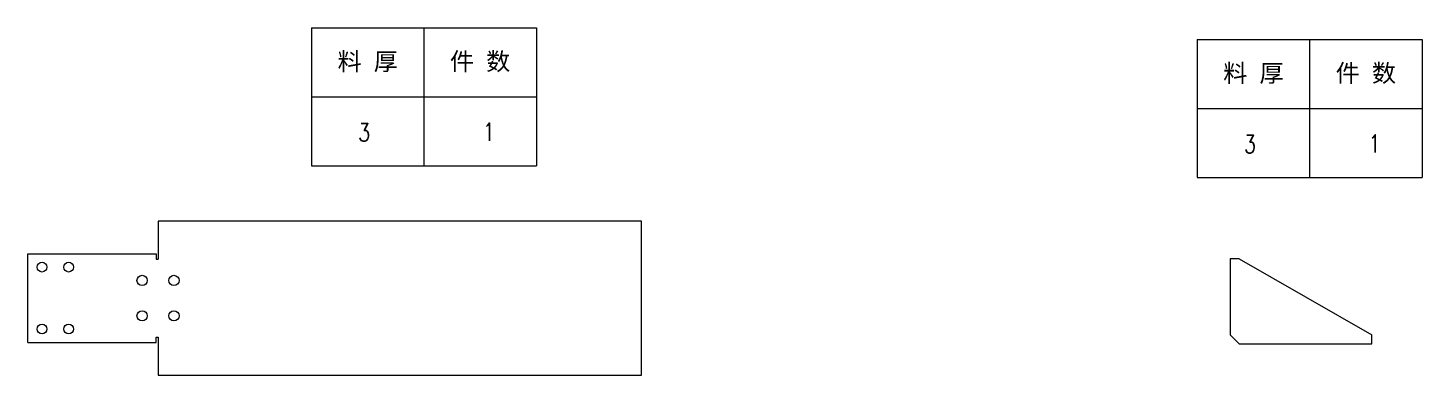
# Model space of a CAD drawing. Header units: millimetres. Extents: x 1333 to 142399, y -42879 to -5704.
# Drawn here: x 72848 to 73635, y -12166 to -11970 of the extents above; entities that cross this region are included whole.
import ezdxf
from ezdxf.enums import TextEntityAlignment as Align

# ---------------------------------------------------------------- set-up
doc = ezdxf.new("R2010")
doc.units = ezdxf.units.MM
doc.header["$LTSCALE"] = 0.5
doc.layers.add('标注线', color=3, linetype='Continuous', lineweight=18)
doc.styles.add('DIM', font='romans.shx', dxfattribs={"width": 0.8, "bigfont": 'bigfont.shx'})
doc.styles.get("Standard").update_dxf_attribs({"font": 'simplex.shx'})

# ---------------------------------------------------------------- blocks, each defined once
blk = doc.blocks.new('*T234')
at = {"color": 0, "linetype": 'ByBlock', "lineweight": -2, "transparency": 16777216}
for p, q in [((0, 0), (127, 0)), ((0, 0), (0, -78)), ((63.5, 0), (63.5, -78)), ((127, 0), (127, -78)), ((0, -39), (127, -39)), ((0, -78), (127, -78))]:
    blk.add_line(p, q, dxfattribs=at)
at = {"color": 0, "transparency": 16777216, "char_height": 10, "width": 60.5, "attachment_point": 5}
for s, insert in [('{\\fSimSun|b0|i0|c134|p2;料 厚}', (31.75, -19.5)), ('{\\fSimSun|b0|i0|c134|p2;件 数}', (95.25, -19.5))]:
    blk.add_mtext(s, dxfattribs=dict(at, insert=insert))
blk = doc.blocks.new('拆图参数')
blk.add_blockref('*T234', (-63.5, 78))
at = {"style": 'DIM', "width": 0.8}
blk.add_attdef('6', text='', height=10, dxfattribs=at).set_placement((-37.13, 18.91), align=Align.MIDDLE_LEFT)
blk.add_attdef('1', text='', height=10, dxfattribs=at).set_placement((36.65, 19.27), align=Align.MIDDLE_CENTER)

msp = doc.modelspace()

# ---------------------------------------------------------------- linework, layer by layer
at = {"layer": '标注线'}
for p, q in [((73194.205, -12079.009), (72921.205, -12079.009)), ((72921.205, -12079.009), (72921.205, -12100.509)), ((73194.205, -12166.009), (73194.205, -12079.009)), ((72847.705, -12147.509), (72847.705, -12097.509)), ((72847.705, -12097.509), (72920.205, -12097.509)), ((72920.205, -12097.509), (72920.205, -12100.509)), ((72920.205, -12100.509), (72921.205, -12100.509)), ((73531.628, -12100.327), (73526.628, -12100.327)), ((73526.628, -12100.327), (73526.628, -12143.327)), ((73531.628, -12100.327), (73606.628, -12143.327)), ((72847.705, -12147.509), (72920.205, -12147.509)), ((72920.205, -12144.509), (72921.205, -12144.509)), ((72920.205, -12147.509), (72920.205, -12144.509)), ((72921.205, -12144.509), (72921.205, -12166.009)), ((73526.628, -12143.327), (73531.628, -12148.327)), ((73606.628, -12148.327), (73606.628, -12143.327)), ((73531.628, -12148.327), (73606.628, -12148.327)), ((72921.205, -12166.009), (73194.205, -12166.009))]:
    msp.add_line(p, q, dxfattribs=at)
for centre, radius in [((72855.705, -12105.009), 2.75), ((72870.705, -12105.009), 2.75), ((72912.205, -12112.509), 2.9), ((72930.205, -12112.509), 2.9), ((72912.205, -12132.509), 2.9), ((72930.205, -12132.509), 2.9), ((72855.705, -12140.009), 2.75), ((72870.705, -12140.009), 2.75)]:
    msp.add_circle(centre, radius, dxfattribs=at)

# ---------------------------------------------------------------- block references
for p in [(73071.329, -12047.833), (73571.504, -12054.44)]:
    msp.add_blockref('拆图参数', p, dxfattribs=at).add_auto_attribs({'1': '1', '6': '3'})

doc.saveas('drawing.dxf')
